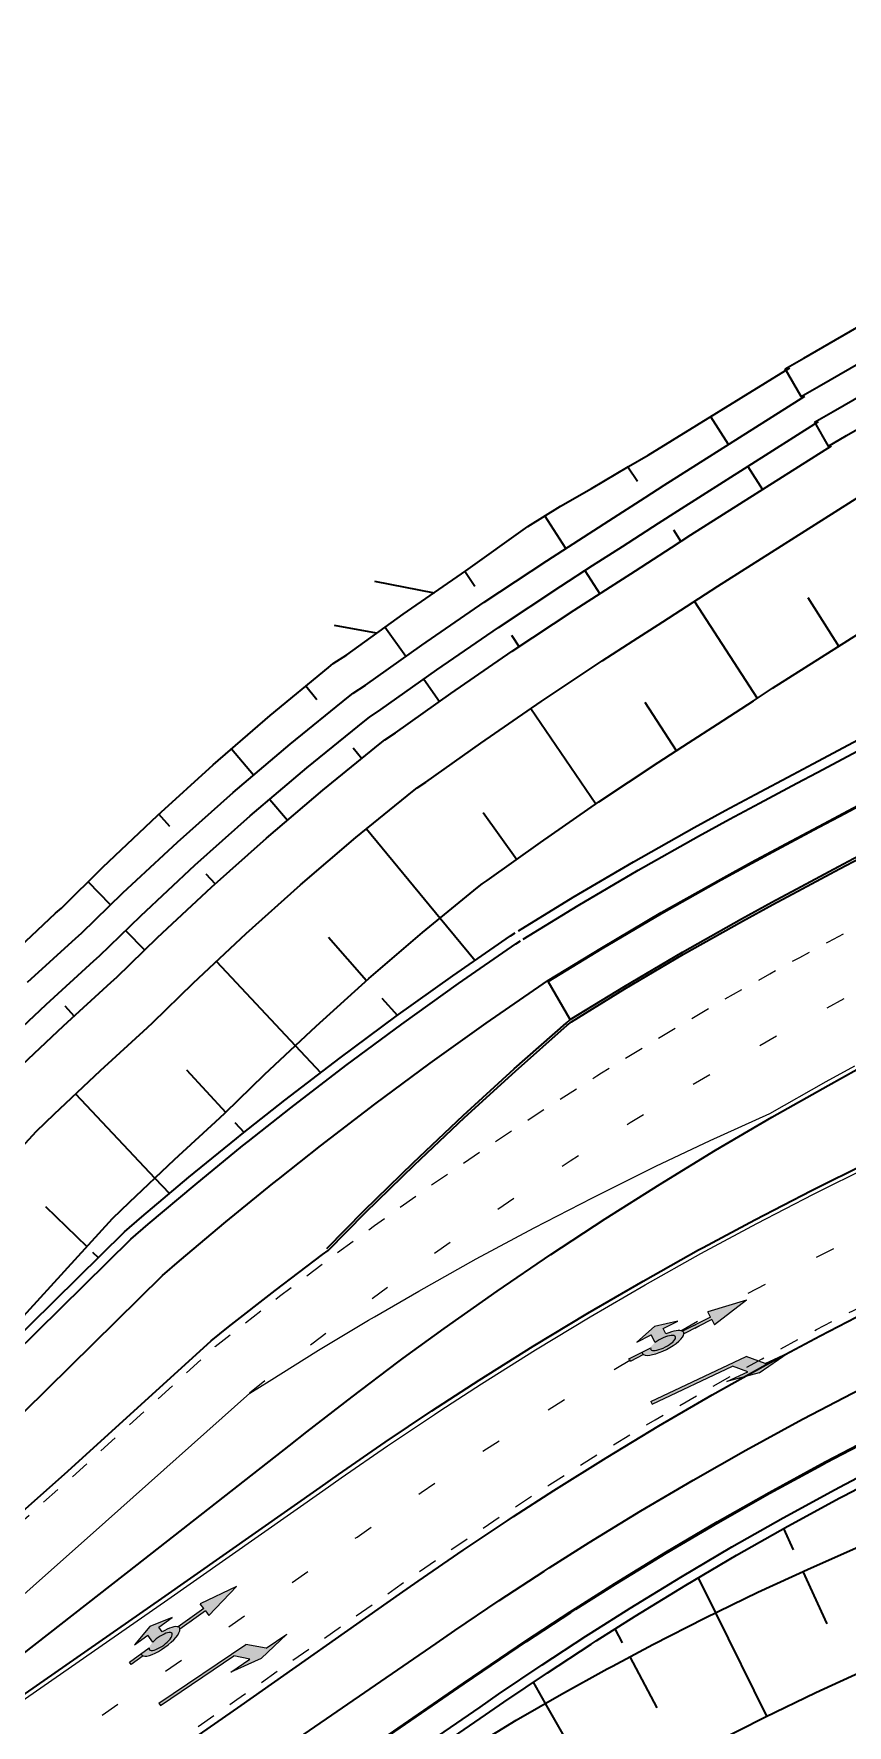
# Model space of a CAD drawing. Header units: metres. Extents: x 134219 to 139178, y 438661 to 444352.
# Drawn here: x 138179.2 to 138221.3, y 439197.6 to 439285.2 of the extents above; entities that cross this region are included whole.
import ezdxf

# ---------------------------------------------------------------- set-up
doc = ezdxf.new("R2010")
doc.units = ezdxf.units.M
doc.linetypes.add('11strp', pattern=[2, 1, -1])
doc.linetypes.add('13strp', pattern=[4, 1, -3])
doc.layers.add('Utd-ondergr-nw', color=8, linetype='13strp', lineweight=35)
doc.layers.add('Utd-weg-nw', color=8, linetype='Continuous')

# ---------------------------------------------------------------- blocks, each defined once
blk = doc.blocks.new('Dwm A2 aanvulling$0$A$C3CD96FA4')
at = {"layer": 'Utd-weg-nw'}
h = blk.add_hatch(color=256, dxfattribs=at)
edge = h.paths.add_edge_path()
edge.add_line((1.033, 0), (1.034, 0.75))
edge.add_line((1.034, 0.75), (1.033, 0.75))
edge.add_line((1.033, 0.75), (1.033, 0.774))
edge.add_ellipse((0.959, 1.95), major_axis=(0, 1.2), ratio=0.3125, start_angle=-168.54193, end_angle=-11.53696)
edge.add_line((1.034, 3.126), (1.034, 3.15))
edge.add_line((1.034, 3.15), (1.034, 4.75))
edge.add_line((1.034, 4.75), (1.334, 4.75))
edge.add_line((1.334, 4.75), (0.959, 6.8))
edge.add_line((0.959, 6.8), (0.584, 4.75))
edge.add_line((0.584, 4.75), (0.659, 4.75))
edge.add_line((0.659, 4.75), (0.884, 4.75))
edge.add_line((0.884, 4.75), (0.884, 3.15))
edge.add_line((0.884, 3.15), (0.884, 3.126))
edge.add_ellipse((0.959, 1.95), major_axis=(0, 1.2), ratio=0.3125, start_angle=11.53696, end_angle=73.04224)
edge.add_line((0.6, 2.3), (0.3, 2.3))
edge.add_line((0.3, 2.3), (0.3, 3.15))
edge.add_line((0.3, 3.15), (0, 1.95))
edge.add_line((0, 1.95), (0.3, 0.75))
edge.add_line((0.3, 0.75), (0.3, 1.6))
edge.add_line((0.3, 1.6), (0.659, 1.6))
edge.add_line((0.659, 1.6), (0.749, 1.6))
edge.add_ellipse((0.959, 1.95), major_axis=(0, 0.72), ratio=0.333997, start_angle=161.82644, end_angle=479.08707, ccw=False)
edge.add_line((0.884, 1.266), (0.884, 0.774))
edge.add_line((0.884, 0.774), (0.884, 0.75))
edge.add_line((0.884, 0.75), (0.884, 0))
edge.add_line((0.884, 0), (1.033, 0))
for p, q in [((0.959, 6.8), (0.584, 4.75)), ((0.959, 6.8), (1.334, 4.75)), ((0.3, 3.15), (0, 1.95)), ((0.3, 2.3), (0.3, 3.15)), ((0, 1.95), (0.3, 0.75)), ((0.6, 2.3), (0.3, 2.3)), ((0.3, 0.75), (0.3, 1.6)), ((0.749, 1.6), (0.3, 1.6))]:
    blk.add_line(p, q, dxfattribs=at)
at = {"layer": 'Utd-weg-nw', "linetype": 'Continuous'}
for p, q in [((0.884, 4.75), (0.584, 4.75)), ((0.884, 4.75), (0.884, 3.126)), ((1.034, 4.75), (1.034, 3.126)), ((1.034, 4.75), (1.334, 4.75)), ((0.883, 4.016), (0.883, 3.754)), ((1.034, 4.016), (1.034, 3.754))]:
    blk.add_line(p, q, dxfattribs=at)
at = {"layer": 'Utd-weg-nw'}
for points in [[(0.884, 0), (0.884, 1.266)], [(1.033, 0), (0.883, 0)], [(1.033, 0), (0.883, 0)], [(1.034, 0.774), (1.033, 0)]]:
    blk.add_lwpolyline(points, dxfattribs=at)
at = {"layer": 'Utd-weg-nw', "linetype": 'Continuous'}
for major_axis, ratio, start_param, end_param in [((0, 1.2), 0.3125, 0.20148, 1.274828), ((0, 0.72), 0.333997, 2.824404, 8.361647), ((0, 1.2), 0.3125, -0.20148, 0.20148), ((0, 1.2), 0.3125, -0.20148, 0.20148), ((0, 1.2), 0.3125, -2.940235, -0.20148), ((0, 1.2), 0.3125, 2.940235, 3.34295)]:
    blk.add_ellipse((0.959, 1.95), major_axis=major_axis, ratio=ratio, start_param=start_param, end_param=end_param, dxfattribs=at)
blk = doc.blocks.new('Dwm A2 aanvulling$0$pijlre_750')
blk.add_hatch(color=256).paths.add_polyline_path([(5.196, -0.375), (4, -0.375), (5.7, -0.675), (7.5, -0.375), (6.2, -0.375), (5.45, 0.375), (0, 0.375), (0, 0.225), (4.596, 0.225)])
for p, q in [((0, 0.375), (5.45, 0.375)), ((0, 0.375), (0, 0.225)), ((0, 0.225), (4.596, 0.225)), ((5.196, -0.375), (4.596, 0.225)), ((6.2, -0.375), (5.45, 0.375)), ((4, -0.375), (5.196, -0.375)), ((5.7, -0.675), (4, -0.375)), ((5.7, -0.675), (7.5, -0.375)), ((6.2, -0.375), (7.5, -0.375))]:
    blk.add_line(p, q)

msp = doc.modelspace()

# ---------------------------------------------------------------- linework, layer by layer
at = {"layer": 'Utd-ondergr-nw', "linetype": 'Continuous'}
for p, q in [((138199.976, 439256.212), (138196.892, 439256.821)), ((138196.974, 439254.141), (138194.796, 439254.545))]:
    msp.add_line(p, q, dxfattribs=at)
at = {"layer": 'Utd-ondergr-nw', "linetype": 'Continuous', "flags": 128}
for points in [[(138218.144, 439267.835), (138219.106, 439268.386), (138222.834, 439270.542), (138226.632, 439272.771), (138230.926, 439275.264), (138235.092, 439277.729), (138239.238, 439280.225), (138243.364, 439282.752), (138247.271, 439285.186)], [(138218.937, 439266.388), (138219.902, 439266.941), (138223.638, 439269.101), (138227.437, 439271.331), (138231.733, 439273.825), (138235.91, 439276.296), (138240.067, 439278.798), (138244.204, 439281.332), (138248.181, 439283.81)], [(138219.659, 439265.073), (138220.625, 439265.626), (138224.369, 439267.791), (138228.169, 439270.022), (138232.467, 439272.517), (138236.654, 439274.993), (138240.821, 439277.501), (138244.967, 439280.041), (138248.978, 439282.54)], [(138220.344, 439263.823), (138221.311, 439264.378), (138225.063, 439266.547), (138228.865, 439268.778), (138233.164, 439271.274), (138237.36, 439273.756), (138241.537, 439276.269), (138245.693, 439278.815), (138249.736, 439281.333)], [(138177.87, 439237.312), (138180.351, 439239.65), (138180.647, 439239.915), (138182.8, 439242.026), (138185.624, 439244.703), (138188.514, 439247.322), (138191.469, 439249.88), (138194.486, 439252.376), (138194.73, 439252.573), (138195.428, 439253.032), (138198.353, 439255.13), (138201.601, 439257.382), (138204.812, 439259.673), (138206.499, 439260.73), (138208.107, 439261.648), (138210.027, 439262.772), (138211.042, 439263.366), (138218.384, 439267.883)], [(138218.965, 439266.404), (138218.144, 439267.835)], [(138178.898, 439236.069), (138181.395, 439238.35), (138181.688, 439238.614), (138183.837, 439240.697), (138186.662, 439243.327), (138189.551, 439245.897), (138192.503, 439248.407), (138195.517, 439250.855), (138195.76, 439251.048), (138196.404, 439251.463), (138199.315, 439253.53), (138202.542, 439255.748), (138205.793, 439257.895), (138207.453, 439258.967), (138209.01, 439259.958), (138210.879, 439261.173), (138211.869, 439261.815), (138219.158, 439266.43)], [(138177.399, 439232.607), (138179.855, 439234.913), (138182.335, 439237.181), (138182.625, 439237.443), (138184.76, 439239.515), (138187.565, 439242.129), (138190.434, 439244.685), (138193.365, 439247.18), (138196.358, 439249.614), (138196.6, 439249.806), (138197.197, 439250.189), (138200.088, 439252.244), (138203.291, 439254.449), (138206.517, 439256.582), (138208.166, 439257.647), (138209.717, 439258.635), (138211.585, 439259.849), (138212.575, 439260.492), (138219.864, 439265.106)], [(138215.196, 439263.922), (138214.284, 439265.36)], [(138219.659, 439265.073), (138220.366, 439263.836)], [(138178.324, 439231.524), (138180.763, 439233.815), (138183.227, 439236.07), (138183.516, 439236.33), (138185.636, 439238.391), (138188.422, 439240.991), (138191.272, 439243.532), (138194.185, 439246.014), (138197.158, 439248.434), (138197.398, 439248.625), (138197.949, 439248.979), (138200.822, 439251.023), (138204.002, 439253.214), (138207.206, 439255.334), (138208.844, 439256.394), (138210.388, 439257.379), (138212.255, 439258.591), (138213.245, 439259.234), (138220.534, 439263.849)], [(138210.486, 439261.995), (138209.994, 439262.753)], [(138216.196, 439262.785), (138216.956, 439261.584)], [(138172.183, 439220.549), (138179.359, 439228.361), (138180.274, 439229.243), (138182.676, 439231.504), (138185.105, 439233.731), (138185.39, 439233.988), (138187.482, 439236.026), (138190.228, 439238.595), (138193.038, 439241.107), (138195.909, 439243.559), (138198.841, 439245.951), (138199.078, 439246.14), (138199.534, 439246.432), (138202.367, 439248.451), (138205.499, 439250.614), (138208.655, 439252.708), (138210.271, 439253.755), (138211.802, 439254.733), (138213.666, 439255.944), (138214.656, 439256.587), (138221.945, 439261.202)], [(138206.775, 439258.53), (138205.685, 439260.22)], [(138212.349, 439259.499), (138212.735, 439258.903)], [(138202.071, 439256.564), (138201.546, 439257.344)], [(138207.765, 439257.388), (138208.534, 439256.193)], [(138171.805, 439211.352), (138176.363, 439216.244), (138183.304, 439223.84), (138184.172, 439224.682), (138186.502, 439226.882), (138188.863, 439229.053), (138189.14, 439229.304), (138191.173, 439231.296), (138193.84, 439233.804), (138196.569, 439236.256), (138199.358, 439238.65), (138202.208, 439240.984), (138202.438, 439241.169), (138202.704, 439241.338), (138205.458, 439243.309), (138208.494, 439245.415), (138211.553, 439247.454), (138213.124, 439248.477), (138214.63, 439249.441), (138216.489, 439250.649), (138217.478, 439251.292), (138224.768, 439255.907)], [(138219.311, 439255.993), (138220.912, 439253.466)], [(138213.436, 439255.795), (138216.694, 439250.782)], [(138198.484, 439252.94), (138197.406, 439254.451)], [(138203.958, 439254.038), (138204.355, 439253.448)], [(138199.414, 439251.765), (138200.24, 439250.609)], [(138193.882, 439250.697), (138193.311, 439251.404)], [(138204.322, 439238.736), (138207.163, 439240.473), (138210.281, 439242.313), (138213.417, 439244.076), (138215.028, 439244.957), (138216.582, 439245.789), (138218.527, 439246.825), (138219.565, 439247.379), (138227.156, 439251.425)], [(138204.574, 439238.304), (138207.408, 439240.038), (138210.519, 439241.873), (138213.647, 439243.633), (138215.255, 439244.511), (138216.805, 439245.341), (138218.75, 439246.378), (138219.788, 439246.931), (138227.38, 439250.978)], [(138204.962, 439250.243), (138208.33, 439245.301)], [(138210.865, 439250.575), (138212.495, 439248.067)], [(138190.607, 439246.795), (138189.457, 439248.138)], [(138195.76, 439248.212), (138196.206, 439247.66)], [(138205.834, 439236.145), (138208.634, 439237.859), (138211.709, 439239.674), (138214.8, 439241.415), (138216.389, 439242.283), (138217.921, 439243.104), (138219.866, 439244.141), (138220.904, 439244.694), (138228.496, 439248.741)], [(138207.005, 439234.136), (138205.859, 439236.102), (138208.659, 439237.815), (138211.733, 439239.63), (138214.823, 439241.37), (138216.412, 439242.239), (138217.944, 439243.06), (138219.889, 439244.096), (138220.926, 439244.649), (138228.518, 439248.696), (138229.534, 439246.661)], [(138207.005, 439234.136), (138209.774, 439235.833), (138212.815, 439237.629), (138215.873, 439239.352), (138217.444, 439240.211), (138218.959, 439241.024), (138220.904, 439242.061), (138221.942, 439242.614), (138229.534, 439246.661)], [(138191.439, 439245.54), (138192.363, 439244.462)], [(138186.273, 439244.132), (138185.696, 439244.768)], [(138202.488, 439244.863), (138204.235, 439242.433)], [(138196.458, 439244.007), (138200.268, 439239.395)], [(138173.487, 439204.105), (138180.984, 439210.753), (138188.399, 439217.503), (138189.313, 439218.228), (138191.73, 439220.114), (138194.176, 439221.965), (138194.463, 439222.179), (138196.406, 439224.139), (138198.942, 439226.62), (138201.529, 439229.065), (138204.165, 439231.472), (138206.851, 439233.84), (138207.068, 439234.028), (138209.836, 439235.724), (138212.875, 439237.519), (138215.93, 439239.241), (138217.501, 439240.1), (138219.015, 439240.912), (138220.96, 439241.949), (138221.998, 439242.502)], [(138183.2, 439240.08), (138182.036, 439241.277)], [(138188.132, 439241.684), (138188.61, 439241.159)], [(138200.268, 439239.395), (138202.08, 439237.202)], [(138107.22, 439159.556), (138115.393, 439165.272), (138123.548, 439171.014), (138131.686, 439176.78), (138139.805, 439182.572), (138143.786, 439185.423), (138147.542, 439188.486), (138154.818, 439195.193), (138155.401, 439195.744), (138162.114, 439202.102), (138169.387, 439209.033), (138176.625, 439215.974), (138183.914, 439223.14), (138184.822, 439223.922), (138187.258, 439225.969), (138189.725, 439227.98), (138190.014, 439228.212), (138192.219, 439229.956), (138195.084, 439232.154), (138197.989, 439234.305), (138200.932, 439236.41), (138203.914, 439238.468), (138204.154, 439238.63)], [(138183.974, 439238.753), (138184.964, 439237.738)], [(138194.487, 439238.399), (138196.459, 439236.157)], [(138107.506, 439159.146), (138115.68, 439164.863), (138123.837, 439170.605), (138131.975, 439176.373), (138140.096, 439182.165), (138144.089, 439185.026), (138147.866, 439188.105), (138155.16, 439194.83), (138155.744, 439195.38), (138162.458, 439201.74), (138169.733, 439208.672), (138176.973, 439215.615), (138184.243, 439222.764), (138185.147, 439223.542), (138187.577, 439225.584), (138190.038, 439227.59), (138190.327, 439227.822), (138192.527, 439229.562), (138195.385, 439231.754), (138198.283, 439233.901), (138201.22, 439236.001), (138204.194, 439238.054), (138204.434, 439238.216)], [(138188.682, 439237.149), (138192.763, 439232.791)], [(138108.935, 439157.095), (138117.116, 439162.817), (138125.279, 439168.563), (138133.424, 439174.335), (138141.551, 439180.132), (138145.608, 439183.04), (138149.484, 439186.199), (138156.875, 439193.01), (138157.46, 439193.563), (138164.18, 439199.927), (138171.46, 439206.865), (138178.715, 439213.822), (138185.886, 439220.88), (138186.772, 439221.641), (138189.171, 439223.658), (138191.603, 439225.641), (138191.889, 439225.87), (138194.065, 439227.591), (138196.89, 439229.758), (138199.754, 439231.88), (138202.657, 439233.955), (138205.597, 439235.984), (138205.834, 439236.145)], [(138197.254, 439235.253), (138198.05, 439234.349)], [(138180.833, 439234.843), (138181.315, 439234.32)], [(138194.391, 439222.281), (138196.336, 439224.242), (138198.874, 439226.725), (138201.462, 439229.171), (138204.1, 439231.579), (138206.788, 439233.948), (138207.005, 439234.136)], [(138192.763, 439232.791), (138194.08, 439231.384)], [(138176.687, 439199.749), (138184.575, 439205.896), (138192.444, 439212.067), (138193.362, 439212.791), (138195.706, 439214.607), (138198.077, 439216.39), (138198.356, 439216.596), (138200.475, 439218.139), (138203.223, 439220.076), (138206.003, 439221.969), (138208.817, 439223.816), (138211.661, 439225.616), (138211.89, 439225.758), (138214.537, 439227.37), (138217.443, 439229.076), (138220.358, 439230.723), (138221.856, 439231.545)], [(138187.136, 439231.531), (138189.16, 439229.324)], [(138181.383, 439230.287), (138185.491, 439225.928)], [(138189.635, 439228.806), (138190.111, 439228.288)], [(138177.643, 439198.447), (138185.855, 439204.164), (138194.051, 439209.907), (138195.008, 439210.581), (138197.412, 439212.245), (138199.839, 439213.873), (138200.124, 439214.061), (138202.289, 439215.465), (138205.089, 439217.223), (138207.918, 439218.933), (138210.774, 439220.594), (138213.655, 439222.208), (138213.887, 439222.335), (138216.562, 439223.772), (138219.493, 439225.287), (138222.427, 439226.742)], [(138185.491, 439225.928), (138186.25, 439225.122)], [(138179.82, 439224.451), (138181.97, 439222.38)], [(138182.266, 439222.096), (138182.562, 439221.811)], [(138175.191, 439184.839), (138183.498, 439190.476), (138191.788, 439196.139), (138200.062, 439201.829), (138201.029, 439202.496), (138203.328, 439204.051), (138205.649, 439205.571), (138205.921, 439205.746), (138207.991, 439207.056), (138210.667, 439208.695), (138213.369, 439210.288), (138216.095, 439211.834), (138218.845, 439213.334), (138219.066, 439213.452), (138221.618, 439214.787), (138224.414, 439216.19), (138227.23, 439217.503), (138228.682, 439218.138), (138230.086, 439218.725), (138232.14, 439219.542), (138233.245, 439219.961), (138233.364, 439220.006)], [(138181.728, 439192.886), (138189.957, 439198.616), (138198.17, 439204.372), (138199.129, 439205.047), (138201.451, 439206.651), (138203.795, 439208.22), (138204.07, 439208.401), (138206.161, 439209.754), (138208.867, 439211.448), (138211.598, 439213.096), (138214.356, 439214.697), (138217.139, 439216.252), (138217.362, 439216.374), (138219.946, 439217.759), (138221.81, 439218.727)], [(138176.591, 439182.768), (138184.905, 439188.409), (138193.202, 439194.077), (138201.482, 439199.771), (138202.443, 439200.434), (138204.713, 439201.97), (138207.004, 439203.47), (138207.272, 439203.642), (138209.314, 439204.935), (138211.955, 439206.552), (138214.621, 439208.124), (138217.311, 439209.65), (138220.024, 439211.13), (138220.242, 439211.246), (138222.759, 439212.563), (138225.503, 439213.94), (138228.25, 439215.221), (138229.665, 439215.839), (138231.034, 439216.412), (138233.039, 439217.209), (138234.128, 439217.622), (138234.28, 439217.679)], [(138176.619, 439182.727), (138184.933, 439188.368), (138193.23, 439194.036), (138201.51, 439199.73), (138202.471, 439200.393), (138204.741, 439201.928), (138207.031, 439203.428), (138207.299, 439203.6), (138209.341, 439204.892), (138211.981, 439206.509), (138214.646, 439208.08), (138217.335, 439209.606), (138220.048, 439211.086), (138220.266, 439211.202), (138222.782, 439212.518), (138225.525, 439213.895), (138228.27, 439215.175), (138229.684, 439215.793), (138231.053, 439216.365), (138233.057, 439217.163), (138234.146, 439217.575), (138234.299, 439217.633)], [(138177.431, 439181.526), (138185.749, 439187.17), (138194.05, 439192.84), (138202.334, 439198.536), (138203.291, 439199.197), (138205.545, 439200.721), (138207.816, 439202.209), (138208.083, 439202.38), (138210.108, 439203.662), (138212.728, 439205.266), (138215.372, 439206.825), (138218.04, 439208.339), (138220.731, 439209.807), (138220.948, 439209.922), (138223.443, 439211.228), (138226.156, 439212.589), (138228.862, 439213.851), (138230.254, 439214.46), (138231.603, 439215.024), (138233.578, 439215.81), (138234.659, 439216.219), (138234.83, 439216.283)], [(138177.712, 439181.112), (138186.03, 439186.756), (138194.332, 439192.427), (138202.618, 439198.125), (138203.574, 439198.785), (138205.822, 439200.305), (138208.087, 439201.789), (138208.353, 439201.959), (138210.373, 439203.238), (138212.985, 439204.838), (138215.622, 439206.392), (138218.283, 439207.902), (138220.967, 439209.366), (138221.183, 439209.481), (138223.671, 439210.783), (138226.374, 439212.139), (138229.066, 439213.395), (138230.451, 439214), (138231.792, 439214.561), (138233.758, 439215.343), (138234.835, 439215.751), (138235.013, 439215.818)], [(138188.549, 439188.477), (138194.578, 439192.069), (138203.216, 439197.258), (138204.213, 439197.853), (138206.555, 439199.202), (138208.913, 439200.507), (138209.189, 439200.657), (138211.288, 439201.771), (138213.999, 439203.151), (138216.73, 439204.478), (138219.48, 439205.75), (138222.249, 439206.968), (138222.472, 439207.063), (138225.033, 439208.129), (138227.792, 439209.209), (138230.51, 439210.164), (138231.898, 439210.614), (138233.24, 439211.029), (138235.14, 439211.598)], [(138218.565, 439206.668), (138218.062, 439207.776)], [(138172.515, 439172.265), (138180.541, 439176.927), (138189.299, 439181.954), (138197.97, 439187.12), (138206.623, 439192.319), (138207.607, 439192.906), (138209.88, 439194.207), (138212.163, 439195.464), (138212.431, 439195.608), (138214.464, 439196.68), (138217.089, 439198.008), (138219.734, 439199.284), (138222.397, 439200.507), (138225.078, 439201.677), (138225.294, 439201.768), (138227.771, 439202.79), (138230.405, 439203.808), (138232.958, 439204.686), (138234.257, 439205.097), (138235.516, 439205.477), (138236.954, 439205.9)], [(138214.551, 439203.419), (138213.657, 439205.233)], [(138220.306, 439202.837), (138219.069, 439205.56)], [(138217.192, 439198.058), (138214.551, 439203.419)], [(138209.717, 439201.86), (138209.334, 439202.581)], [(138211.505, 439198.5), (138210.101, 439201.14)], [(138205.724, 439198.723), (138205.099, 439199.816)], [(138208.696, 439193.529), (138205.724, 439198.723)]]:
    msp.add_lwpolyline(points, dxfattribs=at)
at = {"layer": 'Utd-weg-nw', "linetype": '11strp', "flags": 128}
for points in [[(138010.92, 439088.002), (138019.24, 439093.549), (138027.56, 439099.096), (138035.881, 439104.643), (138044.201, 439110.19), (138052.522, 439115.738), (138055.029, 439117.409), (138060.832, 439121.287), (138069.124, 439126.86), (138077.399, 439132.458), (138085.656, 439138.082), (138088.459, 439140), (138093.895, 439143.731), (138096.179, 439145.303), (138102.118, 439149.406), (138110.322, 439155.106), (138118.509, 439160.831), (138126.678, 439166.582), (138134.829, 439172.359), (138142.963, 439178.16), (138147.022, 439181.07), (138147.294, 439181.265), (138147.853, 439181.669), (138149.457, 439182.863), (138151.038, 439184.089), (138152.593, 439185.346), (138154.123, 439186.634), (138154.597, 439187.043), (138158.644, 439190.57), (138159.249, 439191.098), (138166.188, 439197.176), (138173.709, 439203.803), (138181.207, 439210.451), (138188.623, 439217.202), (138189.537, 439217.928), (138191.95, 439219.81), (138194.391, 439221.658), (138194.677, 439221.871), (138196.86, 439223.47), (138199.689, 439225.479), (138202.553, 439227.441), (138205.45, 439229.357), (138208.381, 439231.225), (138208.617, 439231.372), (138211.344, 439233.044), (138214.338, 439234.815), (138217.349, 439236.512), (138218.896, 439237.36), (138220.388, 439238.161), (138222.333, 439239.197), (138223.371, 439239.75), (138230.963, 439243.797), (138232.199, 439244.456), (138237.534, 439247.3), (138241.026, 439249.162), (138249.854, 439253.867), (138252.592, 439255.69), (138258.243, 439259.453), (138266.618, 439265.066), (138270.45, 439267.634), (138271.034, 439268.045), (138271.818, 439268.666), (138272.559, 439269.336), (138273.256, 439270.054), (138273.904, 439270.815), (138274.501, 439271.617), (138275.045, 439272.456), (138275.533, 439273.329), (138275.87, 439274.024)], [(138014.387, 439082.802), (138022.707, 439088.349), (138031.027, 439093.896), (138039.348, 439099.443), (138047.668, 439104.99), (138055.989, 439110.537), (138058.496, 439112.209), (138064.311, 439116.094), (138072.618, 439121.678), (138080.909, 439127.287), (138089.182, 439132.921), (138091.991, 439134.843), (138097.438, 439138.582), (138099.726, 439140.157), (138105.676, 439144.267), (138113.896, 439149.979), (138122.099, 439155.715), (138130.37, 439161.355), (138139.291, 439166.083), (138148.2, 439170.841), (138152.65, 439173.231), (138156.718, 439176.156), (138164.997, 439181.807), (138165.659, 439182.261), (138173.26, 439187.485), (138181.506, 439193.188), (138189.734, 439198.917), (138197.946, 439204.673), (138198.905, 439205.347), (138201.231, 439206.955), (138203.58, 439208.527), (138203.856, 439208.709), (138205.951, 439210.064), (138208.661, 439211.762), (138211.398, 439213.413), (138214.161, 439215.018), (138216.949, 439216.576), (138217.173, 439216.698), (138219.762, 439218.086), (138221.639, 439219.06), (138222.636, 439219.564), (138224.435, 439220.438), (138226.251, 439221.276), (138228.083, 439222.077), (138229.931, 439222.842), (138231.656, 439223.517), (138239.577, 439226.532), (138240.892, 439227.032), (138246.569, 439229.193), (138250.284, 439230.607), (138259.676, 439234.182), (138260.799, 439234.607)]]:
    msp.add_lwpolyline(points, dxfattribs=at)
at = {"layer": 'Utd-weg-nw', "linetype": '13strp', "flags": 128}
for points in [[(138190.399, 439214.815), (138191.314, 439215.542), (138193.691, 439217.398), (138196.096, 439219.22), (138196.379, 439219.431), (138198.529, 439221.008), (138201.317, 439222.989), (138204.14, 439224.925), (138206.995, 439226.814), (138209.883, 439228.657), (138210.115, 439228.802), (138212.803, 439230.451), (138215.754, 439232.198), (138218.721, 439233.873), (138220.246, 439234.708), (138221.716, 439235.499), (138223.661, 439236.535), (138224.699, 439237.088), (138232.291, 439241.135), (138233.527, 439241.794), (138238.862, 439244.638), (138242.355, 439246.5), (138251.182, 439251.205)], [(138130.327, 439161.416), (138138.494, 439167.204), (138146.643, 439173.016), (138150.711, 439175.932), (138154.775, 439178.854), (138163.046, 439184.499), (138163.707, 439184.952), (138171.3, 439190.171), (138179.537, 439195.868), (138187.758, 439201.591), (138195.961, 439207.34), (138196.919, 439208.014), (138199.285, 439209.651), (138201.674, 439211.251), (138201.954, 439211.436), (138204.085, 439212.816), (138206.841, 439214.545), (138209.625, 439216.226), (138212.435, 439217.86), (138215.271, 439219.446), (138215.499, 439219.57), (138218.131, 439220.983), (138221.015, 439222.473), (138223.903, 439223.903), (138225.385, 439224.614)]]:
    msp.add_lwpolyline(points, dxfattribs=at)
at = {"layer": 'Utd-weg-nw', "linetype": 'Continuous', "flags": 128}
for points in [[(138175.426, 439201.465), (138182.931, 439208.119), (138190.414, 439214.795), (138191.406, 439215.418), (138193.971, 439217.011), (138196.556, 439218.564), (138196.859, 439218.743), (138199.161, 439220.077), (138202.134, 439221.741), (138205.131, 439223.353), (138208.15, 439224.913), (138211.191, 439226.42), (138211.436, 439226.538), (138214.254, 439227.873), (138217.336, 439229.274), (138220.254, 439230.922), (138221.754, 439231.745)], [(138177.776, 439198.266), (138185.989, 439203.983), (138194.185, 439209.727), (138195.142, 439210.4), (138197.543, 439212.063), (138199.968, 439213.689), (138200.252, 439213.876), (138202.415, 439215.278), (138205.213, 439217.034), (138208.038, 439218.742), (138210.89, 439220.402), (138213.769, 439222.014), (138214, 439222.14), (138216.672, 439223.576), (138219.6, 439225.089), (138222.531, 439226.543)]]:
    msp.add_lwpolyline(points, dxfattribs=at)

# ---------------------------------------------------------------- block references
at = {"layer": 'Utd-weg-nw', "linetype": 'Continuous'}
for name, p, rotation in [('Dwm A2 aanvulling$0$A$C3CD96FA4', (138209.642, 439217.353), 297.1477666400696), ('Dwm A2 aanvulling$0$pijlre_750', (138211.343, 439214.019), 25.2947960376552), ('Dwm A2 aanvulling$0$A$C3CD96FA4', (138183.654, 439201.567), 305.8695033335811), ('Dwm A2 aanvulling$0$pijlre_750', (138185.902, 439198.421), 34.01653273011276)]:
    msp.add_blockref(name, p, dxfattribs=dict(at, rotation=rotation))

doc.saveas('drawing.dxf')
